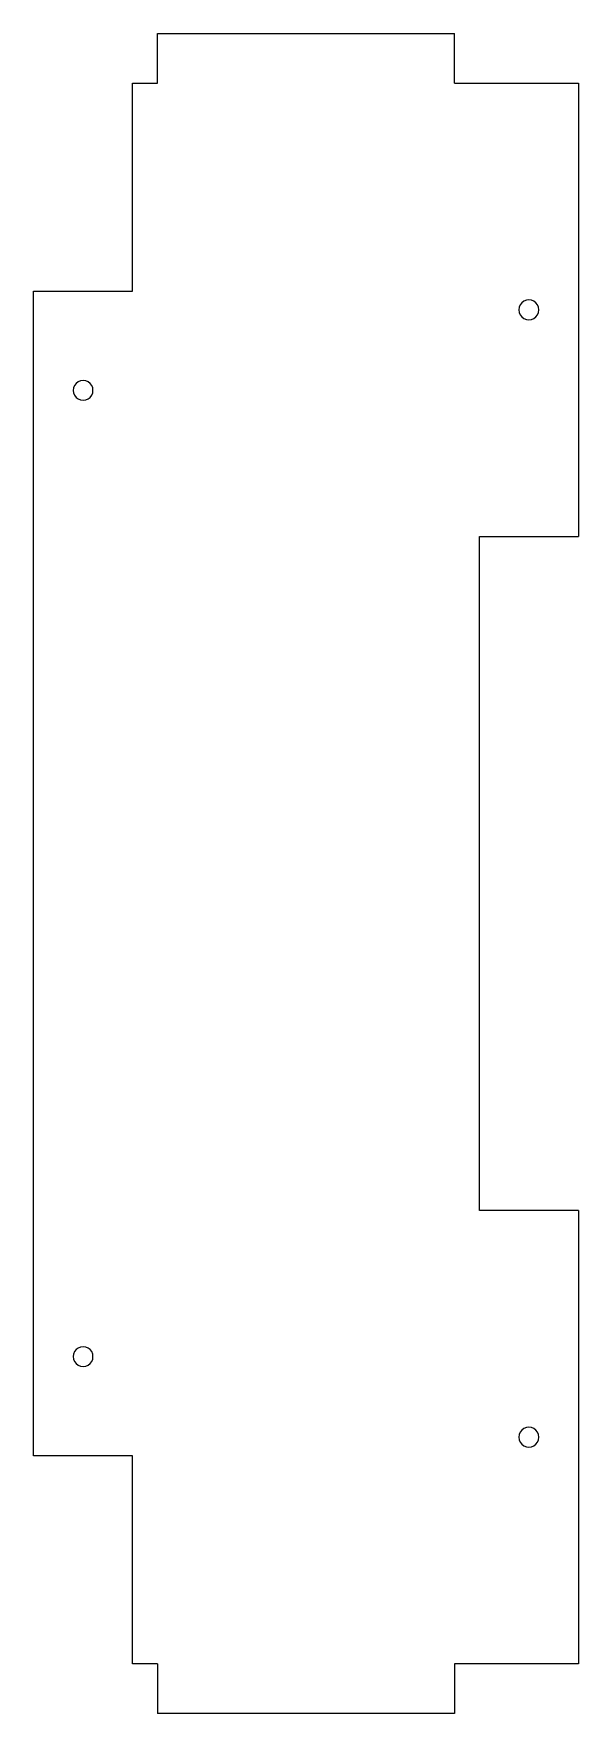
# Model space of a CAD drawing. Header units: metres. Extents: x -399 to -289, y 57 to 396.
import ezdxf

# ---------------------------------------------------------------- set-up
doc = ezdxf.new("R2010")
doc.units = ezdxf.units.M

msp = doc.modelspace()

# ---------------------------------------------------------------- linework, layer by layer
at = {"layer": 'GROUP0'}
for p, q in [((-374.02, 386.32, 0), (-374.02, 396.32, 0)), ((-374.02, 396.32, 0), (-314.02, 396.32, 0)), ((-314.02, 386.32, 0), (-314.02, 396.32, 0)), ((-379.02, 344.32, 0), (-379.02, 386.32, 0)), ((-379.02, 386.32, 0), (-374.02, 386.32, 0)), ((-314.02, 386.32, 0), (-289.02, 386.32, 0)), ((-289.02, 386.32, 0), (-289.02, 294.82, 0)), ((-399.02, 344.32, 0), (-379.02, 344.32, 0)), ((-399.02, 109.32, 0), (-399.02, 344.32, 0)), ((-299.53, 342.5, 0), (-300.02, 342.3, 0)), ((-299.02, 342.57, 0), (-299.53, 342.5, 0)), ((-298.5, 342.5, 0), (-299.02, 342.57, 0)), ((-298.02, 342.3, 0), (-298.5, 342.5, 0)), ((-300.95, 341.08, 0), (-301.02, 340.57, 0)), ((-301.02, 340.57, 0), (-300.95, 340.05, 0)), ((-300.75, 341.57, 0), (-300.95, 341.08, 0)), ((-300.95, 340.05, 0), (-300.75, 339.57, 0)), ((-300.43, 341.98, 0), (-300.75, 341.57, 0)), ((-300.75, 339.57, 0), (-300.43, 339.15, 0)), ((-300.02, 342.3, 0), (-300.43, 341.98, 0)), ((-300.43, 339.15, 0), (-300.02, 338.83, 0)), ((-297.6, 341.98, 0), (-298.02, 342.3, 0)), ((-298.02, 338.83, 0), (-297.6, 339.15)), ((-297.28, 341.57, 0), (-297.6, 341.98, 0)), ((-297.6, 339.15), (-297.28, 339.57, 0)), ((-297.08, 341.08, 0), (-297.28, 341.57, 0)), ((-297.28, 339.57, 0), (-297.08, 340.05, 0)), ((-297.02, 340.57, 0), (-297.08, 341.08, 0)), ((-297.08, 340.05, 0), (-297.02, 340.57, 0)), ((-300.02, 338.83, 0), (-299.53, 338.63, 0)), ((-299.53, 338.63, 0), (-299.02, 338.57, 0)), ((-299.02, 338.57, 0), (-298.5, 338.63, 0)), ((-298.5, 338.63, 0), (-298.02, 338.83, 0)), ((-390.43, 325.73, 0), (-390.75, 325.32, 0)), ((-390.02, 326.05, 0), (-390.43, 325.73, 0)), ((-389.53, 326.25, 0), (-390.02, 326.05, 0)), ((-389.02, 326.32, 0), (-389.53, 326.25, 0)), ((-388.5, 326.25, 0), (-389.02, 326.32, 0)), ((-388.02, 326.05, 0), (-388.5, 326.25, 0)), ((-387.6, 325.73, 0), (-388.02, 326.05, 0)), ((-387.28, 325.32, 0), (-387.6, 325.73, 0)), ((-390.95, 324.84, 0), (-391.02, 324.32, 0)), ((-391.02, 324.32, 0), (-390.95, 323.8, 0)), ((-390.75, 325.32, 0), (-390.95, 324.84, 0)), ((-390.95, 323.8, 0), (-390.75, 323.32, 0)), ((-390.75, 323.32, 0), (-390.43, 322.9, 0)), ((-390.43, 322.9, 0), (-390.02, 322.59, 0)), ((-390.02, 322.59, 0), (-389.53, 322.39, 0)), ((-389.53, 322.39, 0), (-389.02, 322.32, 0)), ((-389.02, 322.32, 0), (-388.5, 322.39, 0)), ((-388.5, 322.39, 0), (-388.02, 322.59, 0)), ((-388.02, 322.59, 0), (-387.6, 322.9, 0)), ((-387.6, 322.9, 0), (-387.28, 323.32, 0)), ((-387.08, 324.84, 0), (-387.28, 325.32, 0)), ((-387.28, 323.32, 0), (-387.08, 323.8, 0)), ((-387.02, 324.32, 0), (-387.08, 324.84, 0)), ((-387.08, 323.8, 0), (-387.02, 324.32, 0)), ((-309.02, 294.82, 0), (-289.02, 294.82, 0)), ((-309.02, 158.82, 0), (-309.02, 294.82, 0)), ((-289.02, 158.82, 0), (-309.02, 158.82, 0)), ((-289.02, 158.82, 0), (-289.02, 67.32, 0)), ((-390.95, 129.83, 0), (-391.02, 129.32, 0)), ((-391.02, 129.32, 0), (-390.95, 128.8, 0)), ((-390.75, 130.32, 0), (-390.95, 129.83, 0)), ((-390.43, 130.73, 0), (-390.75, 130.32, 0)), ((-390.02, 131.05, 0), (-390.43, 130.73, 0)), ((-389.53, 131.25, 0), (-390.02, 131.05, 0)), ((-389.02, 131.32, 0), (-389.53, 131.25, 0)), ((-388.5, 131.25, 0), (-389.02, 131.32, 0)), ((-388.02, 131.05, 0), (-388.5, 131.25, 0)), ((-387.6, 130.73, 0), (-388.02, 131.05, 0)), ((-387.28, 130.32, 0), (-387.6, 130.73, 0)), ((-387.08, 129.83, 0), (-387.28, 130.32, 0)), ((-387.02, 129.32, 0), (-387.08, 129.83, 0)), ((-387.08, 128.8, 0), (-387.02, 129.32, 0)), ((-390.95, 128.8, 0), (-390.75, 128.32, 0)), ((-390.75, 128.32, 0), (-390.43, 127.9, 0)), ((-390.43, 127.9, 0), (-390.02, 127.58, 0)), ((-390.02, 127.58, 0), (-389.53, 127.38, 0)), ((-389.53, 127.38, 0), (-389.02, 127.32, 0)), ((-389.02, 127.32, 0), (-388.5, 127.38, 0)), ((-388.5, 127.38, 0), (-388.02, 127.58, 0)), ((-388.02, 127.58, 0), (-387.6, 127.9, 0)), ((-387.6, 127.9, 0), (-387.28, 128.32, 0)), ((-387.28, 128.32, 0), (-387.08, 128.8, 0)), ((-300.95, 113.58, 0), (-301.02, 113.07, 0)), ((-301.02, 113.07, 0), (-300.95, 112.55, 0)), ((-300.75, 114.07, 0), (-300.95, 113.58, 0)), ((-300.95, 112.55, 0), (-300.75, 112.07, 0)), ((-300.43, 114.48, 0), (-300.75, 114.07, 0)), ((-300.75, 112.07, 0), (-300.43, 111.65, 0)), ((-300.02, 114.8, 0), (-300.43, 114.48, 0)), ((-299.53, 115, 0), (-300.02, 114.8, 0)), ((-299.02, 115.07, 0), (-299.53, 115, 0)), ((-298.5, 115, 0), (-299.02, 115.07, 0)), ((-298.02, 114.8, 0), (-298.5, 115, 0)), ((-297.6, 114.48, 0), (-298.02, 114.8, 0)), ((-297.28, 114.07, 0), (-297.6, 114.48, 0)), ((-297.6, 111.65, 0), (-297.28, 112.07, 0)), ((-297.08, 113.58, 0), (-297.28, 114.07, 0)), ((-297.28, 112.07, 0), (-297.08, 112.55, 0)), ((-297.02, 113.07, 0), (-297.08, 113.58, 0)), ((-297.08, 112.55, 0), (-297.02, 113.07, 0)), ((-379.02, 109.32, 0), (-399.02, 109.32, 0)), ((-379.02, 67.32, 0), (-379.02, 109.32, 0)), ((-300.43, 111.65, 0), (-300.02, 111.33, 0)), ((-300.02, 111.33, 0), (-299.53, 111.13, 0)), ((-299.53, 111.13, 0), (-299.02, 111.07, 0)), ((-299.02, 111.07, 0), (-298.5, 111.13, 0)), ((-298.5, 111.13, 0), (-298.02, 111.33, 0)), ((-298.02, 111.33, 0), (-297.6, 111.65, 0)), ((-374.02, 67.32, 0), (-379.02, 67.32, 0)), ((-374.02, 67.32, 0), (-374.02, 57.32, 0)), ((-314.02, 67.32, 0), (-314.02, 57.32, 0)), ((-289.02, 67.32, 0), (-314.02, 67.32, 0)), ((-314.02, 57.32, 0), (-374.02, 57.32, 0))]:
    msp.add_line(p, q, dxfattribs=at)

doc.saveas('drawing.dxf')
